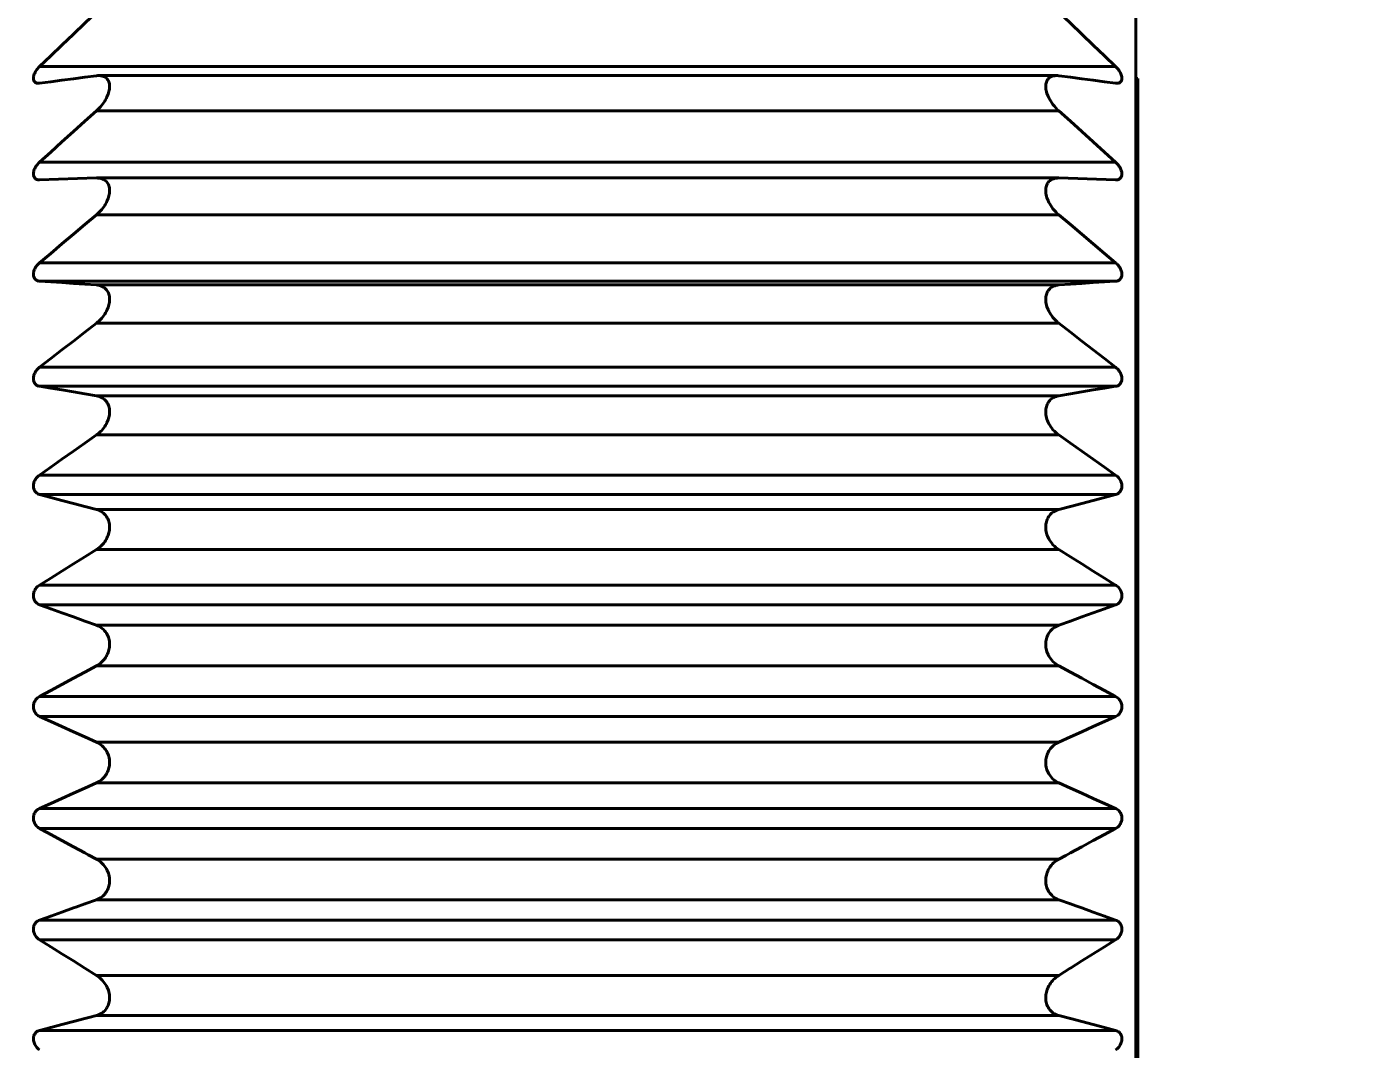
# Model space of a CAD drawing. Header units: millimetres. Extents: x 15 to 415, y 5 to 292.
# Drawn here: x 130.843 to 133.807, y 241.223 to 243.514 of the extents above; entities that cross this region are included whole.
import ezdxf

# ---------------------------------------------------------------- set-up
doc = ezdxf.new("R2010")
doc.units = ezdxf.units.MM
doc.layers.add('Annotations', color=7, linetype='Continuous')
doc.layers.add('Geometries', color=7, linetype='Continuous')
doc.styles.add('Shapr2', font='txt', dxfattribs={"height": 3.3495})
doc.dimstyles.new('ISO-25', dxfattribs={"dimtxt": 2.5, "dimasz": 2.5, "dimexe": 1.25, "dimexo": 0.625, "dimtad": 1, "dimtxsty": 'Standard', "dimcen": 2.5, "dimadec": 0, "dimazin": 0, "dimtfac": 1, "dimtmove": 0, "dimatfit": 3, "dimfxl": 1, "dimarcsym": 0})

# ---------------------------------------------------------------- blocks, each defined once
blk = doc.blocks.new('*D2')
at = {"layer": 'Annotations', "color": 0, "linetype": 'Continuous', "lineweight": 15}
for p, q in [((114.559, 253.3843), (151.4321, 253.3843)), ((150.1821, 250.8843), (150.1821, 204.8613)), ((114.9931, 202.3613), (151.4321, 202.3613))]:
    blk.add_line(p, q, dxfattribs=at)
at = {"layer": 'Annotations', "color": 0}
for points in [[(150.5987, 250.8843), (149.7654, 250.8843), (150.1821, 253.3843)], [(149.7654, 204.8613), (150.5987, 204.8613), (150.1821, 202.3613)]]:
    blk.add_solid(points, dxfattribs=at)
at = {"layer": 'Defpoints', "color": 0}
for p in [(113.934, 253.3843), (114.3681, 202.3613), (150.1821, 202.3613)]:
    blk.add_point(p, dxfattribs=at)
at = {"layer": 'Annotations', "color": 0, "lineweight": 15, "insert": (147.4883, 221.87), "char_height": 3.3495, "attachment_point": 5, "rotation": 90, "style": 'Shapr2'}
blk.add_mtext('\\A1;102,05', dxfattribs=at)

msp = doc.modelspace()

# ---------------------------------------------------------------- linework, layer by layer
at = {"layer": 'Geometries', "linetype": 'Continuous', "lineweight": 40}
for p, q in [((133.3259, 243.3969), (133.3259, 244.6155)), ((130.872, 243.4238), (133.2811, 243.4238)), ((130.9993, 243.4033), (131.0026, 243.4036)), ((131.0036, 243.4036), (131.0046, 243.4037)), ((131.0046, 243.4037), (131.0058, 243.4036)), ((133.1485, 243.4037), (131.0046, 243.4037)), ((133.1485, 243.4037), (133.1495, 243.4036)), ((133.1536, 243.4033), (133.1538, 243.4033)), ((133.3259, 240.9584), (133.3259, 243.3969)), ((133.3259, 243.3969), (133.3309, 243.3969)), ((133.3309, 243.3969), (133.3309, 240.9584)), ((130.8694, 243.3863), (130.8691, 243.3863)), ((130.8698, 243.3863), (130.8694, 243.3863)), ((133.2813, 243.3864), (133.2811, 243.3864)), ((133.2833, 243.3863), (133.2813, 243.3864)), ((133.2841, 243.3863), (133.2837, 243.3863)), ((130.9993, 243.3249), (133.1538, 243.3249)), ((133.1538, 243.3249), (133.1505, 243.3279)), ((130.872, 243.2095), (133.2811, 243.2095)), ((130.872, 243.1701), (130.8713, 243.1701)), ((130.9993, 243.1744), (130.872, 243.1701)), ((130.9993, 243.1744), (131.0007, 243.1744)), ((133.1524, 243.1744), (131.0007, 243.1744)), ((131.0007, 243.1744), (131.0026, 243.1743)), ((133.1524, 243.1744), (133.1536, 243.1744)), ((133.1536, 243.1744), (133.1538, 243.1744)), ((133.2811, 243.1701), (133.1538, 243.1744)), ((133.2813, 243.1701), (133.2811, 243.1701)), ((133.2818, 243.1701), (133.2813, 243.1701)), ((133.2833, 243.1702), (133.2818, 243.1701)), ((130.9993, 243.0921), (133.1538, 243.0921)), ((133.1538, 243.0921), (133.1505, 243.0949)), ((130.872, 242.9844), (133.2811, 242.9844)), ((130.872, 242.9433), (133.2811, 242.9433)), ((130.9993, 242.9349), (131.0026, 242.9346)), ((133.1538, 242.9349), (130.9993, 242.9349)), ((133.1536, 242.9349), (133.1538, 242.9349)), ((133.2811, 242.9433), (133.2811, 242.9433)), ((133.2813, 242.9433), (133.2811, 242.9433)), ((130.9993, 242.8494), (133.1538, 242.8494)), ((133.1538, 242.8494), (133.1505, 242.852)), ((130.872, 242.7504), (133.2811, 242.7504)), ((130.872, 242.7078), (133.2811, 242.7078)), ((130.9993, 242.6868), (131.0026, 242.6862)), ((133.1538, 242.6868), (130.9993, 242.6868)), ((133.1536, 242.6868), (133.1538, 242.6868)), ((133.2813, 242.7079), (133.2811, 242.7078)), ((130.9993, 242.5988), (133.1538, 242.5988)), ((133.1538, 242.5988), (133.1505, 242.6012)), ((130.872, 242.5092), (133.2811, 242.5092)), ((130.872, 242.4656), (133.2811, 242.4656)), ((133.2813, 242.4656), (133.2811, 242.4656)), ((133.1538, 242.4321), (130.9993, 242.4321)), ((130.9993, 242.4321), (131.0026, 242.4312)), ((133.1536, 242.4321), (133.1538, 242.4321)), ((130.9993, 242.3423), (133.1538, 242.3423)), ((133.1538, 242.3423), (133.1505, 242.3444)), ((130.872, 242.2628), (133.2811, 242.2628)), ((130.872, 242.2185), (133.2811, 242.2185)), ((133.2813, 242.2185), (133.2811, 242.2185)), ((130.9993, 242.1729), (131.0026, 242.1716)), ((133.1538, 242.1729), (130.9993, 242.1729)), ((133.1536, 242.1728), (133.1538, 242.1729)), ((130.9993, 242.0819), (133.1538, 242.0819)), ((133.1538, 242.0819), (133.1505, 242.0838)), ((130.872, 242.0132), (133.2811, 242.0132)), ((130.872, 241.9685), (133.2811, 241.9685)), ((133.2813, 241.9686), (133.2811, 241.9685)), ((130.9993, 241.9112), (130.9994, 241.9111)), ((133.1538, 241.9112), (130.9993, 241.9112)), ((133.1536, 241.9111), (133.1538, 241.9112)), ((130.9993, 241.8198), (133.1538, 241.8198)), ((133.1538, 241.8198), (133.1537, 241.8198)), ((133.1538, 241.8198), (133.1797, 241.8082)), ((130.872, 241.7624), (133.2811, 241.7624)), ((130.8888, 241.7086), (130.872, 241.7178)), ((130.872, 241.7178), (133.2811, 241.7178)), ((133.2833, 241.7191), (133.2811, 241.7178)), ((130.9993, 241.6491), (130.9811, 241.6589)), ((130.9993, 241.6491), (131.0026, 241.6472)), ((133.1538, 241.6491), (130.9993, 241.6491)), ((133.1695, 241.6575), (133.1538, 241.6491)), ((130.9993, 241.5581), (133.1538, 241.5581)), ((133.1538, 241.5581), (133.1505, 241.5594)), ((130.872, 241.5125), (133.2811, 241.5125)), ((133.2833, 241.4697), (133.2811, 241.4682)), ((130.872, 241.4682), (132.3253, 241.4682)), ((130.8968, 241.4527), (130.872, 241.4682)), ((133.2811, 241.4682), (132.3253, 241.4682)), ((130.9993, 241.3887), (131.6442, 241.3887)), ((133.1538, 241.3887), (131.6442, 241.3887)), ((133.1795, 241.4047), (133.1538, 241.3887)), ((130.9825, 241.2944), (130.9993, 241.2988)), ((130.9993, 241.2988), (133.1538, 241.2988)), ((130.8698, 241.2647), (130.872, 241.2654)), ((130.872, 241.2654), (130.8941, 241.2712)), ((130.872, 241.2654), (133.2811, 241.2654)), ((133.2833, 241.2235), (133.2811, 241.2218))]:
    msp.add_line(p, q, dxfattribs=at)
at = {"layer": 'Geometries', "linetype": 'Continuous', "lineweight": 40, "flags": 128}
for points in [[(130.872, 243.4238), (130.8969, 243.4478), (130.9221, 243.472), (130.9476, 243.4964), (130.9733, 243.5211), (130.9993, 243.5459)], [(133.1538, 243.5459), (133.1798, 243.5211), (133.2056, 243.4964), (133.231, 243.472), (133.2562, 243.4478), (133.2811, 243.4238)], [(130.8691, 243.3863), (130.8679, 243.3863), (130.8659, 243.3866), (130.8641, 243.3872), (130.8627, 243.388), (130.8614, 243.3889), (130.8603, 243.3901), (130.8596, 243.3913), (130.8589, 243.3926), (130.8585, 243.3941), (130.8582, 243.3958), (130.8581, 243.3976), (130.8582, 243.3995), (130.8585, 243.4013), (130.8589, 243.4031), (130.8594, 243.405), (130.8602, 243.4069), (130.861, 243.4088), (130.862, 243.4107), (130.8632, 243.4129), (130.8645, 243.415), (130.866, 243.417), (130.8675, 243.4189), (130.8697, 243.4214), (130.872, 243.4238)], [(130.9993, 243.4033), (130.9733, 243.3999), (130.9476, 243.3965), (130.9221, 243.3931), (130.8969, 243.3897), (130.872, 243.3864)], [(131.0094, 243.4033), (131.0123, 243.4027), (131.0153, 243.4017), (131.0175, 243.4007), (131.0197, 243.3993), (131.0216, 243.3977), (131.0234, 243.3958), (131.0247, 243.394), (131.0259, 243.392), (131.0269, 243.3899), (131.0276, 243.3875), (131.0282, 243.3849), (131.0285, 243.3822), (131.0286, 243.3793), (131.0285, 243.3762), (131.0282, 243.3735), (131.0278, 243.3707), (131.0271, 243.3679), (131.0263, 243.365), (131.0253, 243.3621), (131.0242, 243.3591), (131.0229, 243.3563), (131.0216, 243.3534), (131.0197, 243.35), (131.0178, 243.3467), (131.0157, 243.3435), (131.0135, 243.3404), (131.0112, 243.3374), (131.0084, 243.334), (131.0054, 243.3308), (131.0024, 243.3278), (130.9993, 243.3249)], [(131.0026, 243.4036), (131.0027, 243.4036), (131.0036, 243.4036)], [(131.0058, 243.4036), (131.006, 243.4036), (131.0092, 243.4033), (131.0094, 243.4033)], [(133.1505, 243.3279), (133.1504, 243.328), (133.1471, 243.3315), (133.1439, 243.3351), (133.1408, 243.3389), (133.1379, 243.3429), (133.1356, 243.3463), (133.1335, 243.3499), (133.1315, 243.3536), (133.1297, 243.3573), (133.1284, 243.3605), (133.1272, 243.3637), (133.1263, 243.3669), (133.1255, 243.37), (133.1249, 243.3732), (133.1246, 243.3763), (133.1245, 243.3793), (133.1246, 243.3822), (133.1249, 243.3847), (133.1254, 243.387), (133.126, 243.3891), (133.1268, 243.3911), (133.1278, 243.3931), (133.1289, 243.3948), (133.1302, 243.3964), (133.1316, 243.3978), (133.1334, 243.3993), (133.1354, 243.4005), (133.1374, 243.4016), (133.1396, 243.4024), (133.1419, 243.403), (133.1438, 243.4033)], [(133.1438, 243.4033), (133.1448, 243.4034), (133.1474, 243.4036)], [(133.1474, 243.4036), (133.1477, 243.4036), (133.1485, 243.4037)], [(133.1495, 243.4036), (133.1507, 243.4036), (133.1536, 243.4033)], [(133.2811, 243.3864), (133.2562, 243.3897), (133.231, 243.3931), (133.2056, 243.3965), (133.1798, 243.3999), (133.1538, 243.4033)], [(133.2811, 243.4238), (133.2832, 243.4216), (133.2833, 243.4215)], [(133.2833, 243.4215), (133.2853, 243.4193), (133.2872, 243.4169), (133.289, 243.4143), (133.2904, 243.4121), (133.2917, 243.4097), (133.2928, 243.4073), (133.2936, 243.4053), (133.2942, 243.4033), (133.2947, 243.4012), (133.2949, 243.3993), (133.295, 243.3973), (133.2949, 243.3956), (133.2947, 243.3941), (133.2942, 243.3927), (133.2937, 243.3915), (133.293, 243.3903), (133.2921, 243.3893), (133.2912, 243.3885), (133.2899, 243.3877), (133.2886, 243.3871), (133.2871, 243.3866), (133.2856, 243.3864), (133.2841, 243.3863)], [(130.872, 243.3864), (130.8699, 243.3863), (130.8698, 243.3863)], [(133.2837, 243.3863), (133.2834, 243.3863), (133.2833, 243.3863)], [(130.872, 243.2095), (130.8969, 243.2322), (130.9221, 243.255), (130.9476, 243.2781), (130.9733, 243.3014), (130.9993, 243.3249)], [(133.1538, 243.3249), (133.1798, 243.3014), (133.2056, 243.2781), (133.231, 243.255), (133.2562, 243.2322), (133.2811, 243.2095)], [(130.8698, 243.1702), (130.8679, 243.1705), (130.8659, 243.171), (130.8641, 243.1718), (130.8627, 243.1727), (130.8614, 243.1739), (130.8603, 243.1752), (130.8596, 243.1766), (130.8589, 243.1781), (130.8585, 243.1797), (130.8582, 243.1815), (130.8581, 243.1834), (130.8582, 243.1854), (130.8585, 243.1873), (130.8589, 243.1892), (130.8594, 243.191), (130.8602, 243.193), (130.861, 243.1949), (130.862, 243.1968), (130.8632, 243.199), (130.8645, 243.201), (130.866, 243.203), (130.8675, 243.2048), (130.8697, 243.2073), (130.872, 243.2095)], [(133.2811, 243.2095), (133.2832, 243.2075), (133.2833, 243.2074)], [(133.2833, 243.2074), (133.2853, 243.2053), (133.2872, 243.2029), (133.289, 243.2004), (133.2904, 243.1982), (133.2917, 243.1958), (133.2928, 243.1934), (133.2936, 243.1914), (133.2942, 243.1893), (133.2947, 243.1872), (133.2949, 243.1851), (133.295, 243.1831), (133.2949, 243.1812), (133.2947, 243.1796), (133.2942, 243.1781), (133.2937, 243.1768), (133.293, 243.1755), (133.2921, 243.1744), (133.2912, 243.1734), (133.2899, 243.1724), (133.2886, 243.1716), (133.2871, 243.171), (133.2856, 243.1705), (133.2834, 243.1702), (133.2833, 243.1702)], [(130.8713, 243.1701), (130.8699, 243.1702), (130.8698, 243.1702)], [(131.0026, 243.1743), (131.0027, 243.1743), (131.006, 243.174), (131.0092, 243.1734), (131.0123, 243.1724), (131.0153, 243.1711), (131.0175, 243.1697), (131.0197, 243.1681), (131.0216, 243.1662), (131.0234, 243.164), (131.0247, 243.162), (131.0259, 243.1598), (131.0269, 243.1574), (131.0276, 243.1548), (131.0282, 243.152), (131.0285, 243.1491), (131.0286, 243.146), (131.0285, 243.1429), (131.0282, 243.14), (131.0278, 243.1371), (131.0271, 243.1342), (131.0263, 243.1313), (131.0253, 243.1284), (131.0242, 243.1254), (131.0229, 243.1225), (131.0216, 243.1197), (131.0197, 243.1163), (131.0178, 243.113), (131.0157, 243.1099), (131.0135, 243.1069), (131.0112, 243.104), (131.0084, 243.1007), (131.0054, 243.0977), (131.0024, 243.0948), (130.9993, 243.0921)], [(133.1505, 243.0949), (133.1504, 243.095), (133.1471, 243.0983), (133.1439, 243.1017), (133.1408, 243.1054), (133.1379, 243.1093), (133.1356, 243.1127), (133.1335, 243.1162), (133.1315, 243.1198), (133.1297, 243.1236), (133.1284, 243.1267), (133.1272, 243.13), (133.1263, 243.1332), (133.1255, 243.1365), (133.1249, 243.1397), (133.1246, 243.143), (133.1245, 243.1461), (133.1246, 243.1492), (133.1249, 243.1518), (133.1254, 243.1542), (133.126, 243.1566), (133.1268, 243.1588), (133.1278, 243.1609), (133.1289, 243.1628), (133.1302, 243.1646), (133.1316, 243.1663), (133.1334, 243.168), (133.1354, 243.1695), (133.1374, 243.1708), (133.1396, 243.1719), (133.1419, 243.1728), (133.1448, 243.1736), (133.1477, 243.1741), (133.1506, 243.1743)], [(133.1506, 243.1743), (133.1507, 243.1744), (133.1524, 243.1744)], [(130.872, 242.9844), (130.8969, 243.0056), (130.9221, 243.0269), (130.9476, 243.0484), (130.9733, 243.0702), (130.9993, 243.0921)], [(133.1538, 243.0921), (133.1798, 243.0702), (133.2056, 243.0484), (133.231, 243.0269), (133.2562, 243.0056), (133.2811, 242.9844)], [(130.8698, 242.9436), (130.8679, 242.9441), (130.8659, 242.9448), (130.8641, 242.9459), (130.8627, 242.947), (130.8614, 242.9483), (130.8603, 242.9498), (130.8596, 242.9513), (130.8589, 242.9529), (130.8585, 242.9547), (130.8582, 242.9566), (130.8581, 242.9586), (130.8582, 242.9607), (130.8585, 242.9626), (130.8589, 242.9645), (130.8594, 242.9664), (130.8602, 242.9684), (130.861, 242.9703), (130.862, 242.9722), (130.8632, 242.9743), (130.8645, 242.9763), (130.866, 242.9782), (130.8675, 242.98), (130.8697, 242.9823), (130.872, 242.9844)], [(133.2811, 242.9844), (133.2832, 242.9826), (133.2833, 242.9824)], [(133.2833, 242.9824), (133.2853, 242.9805), (133.2872, 242.9782), (133.289, 242.9757), (133.2904, 242.9736), (133.2917, 242.9712), (133.2928, 242.9688), (133.2936, 242.9667), (133.2942, 242.9646), (133.2947, 242.9625), (133.2949, 242.9604), (133.295, 242.9583), (133.2949, 242.9563), (133.2947, 242.9546), (133.2942, 242.953), (133.2937, 242.9515), (133.293, 242.9501), (133.2921, 242.9489), (133.2912, 242.9477), (133.2899, 242.9466), (133.2886, 242.9456), (133.2871, 242.9448), (133.2856, 242.9442), (133.2834, 242.9436), (133.2813, 242.9433)], [(130.872, 242.9433), (130.8699, 242.9436), (130.8698, 242.9436)], [(130.9993, 242.9349), (130.9733, 242.9366), (130.9476, 242.9383), (130.9221, 242.94), (130.8969, 242.9417), (130.872, 242.9433)], [(131.0026, 242.9346), (131.0027, 242.9345), (131.006, 242.9339), (131.0092, 242.9329), (131.0123, 242.9315), (131.0153, 242.9299), (131.0175, 242.9282), (131.0197, 242.9263), (131.0216, 242.9241), (131.0234, 242.9217), (131.0247, 242.9195), (131.0259, 242.9171), (131.0269, 242.9145), (131.0276, 242.9117), (131.0282, 242.9088), (131.0285, 242.9057), (131.0286, 242.9025), (131.0285, 242.8993), (131.0282, 242.8963), (131.0278, 242.8934), (131.0271, 242.8904), (131.0263, 242.8875), (131.0253, 242.8845), (131.0242, 242.8815), (131.0229, 242.8786), (131.0216, 242.8758), (131.0197, 242.8725), (131.0178, 242.8693), (131.0157, 242.8663), (131.0135, 242.8634), (131.0112, 242.8606), (131.0084, 242.8575), (131.0054, 242.8546), (131.0024, 242.8519), (130.9993, 242.8494)], [(133.1505, 242.852), (133.1504, 242.8521), (133.1471, 242.8552), (133.1439, 242.8584), (133.1408, 242.8619), (133.1379, 242.8657), (133.1356, 242.869), (133.1335, 242.8724), (133.1315, 242.876), (133.1297, 242.8797), (133.1284, 242.8829), (133.1272, 242.8861), (133.1263, 242.8894), (133.1255, 242.8927), (133.1249, 242.896), (133.1246, 242.8993), (133.1245, 242.9026), (133.1246, 242.9058), (133.1249, 242.9085), (133.1254, 242.9111), (133.126, 242.9136), (133.1268, 242.916), (133.1278, 242.9183), (133.1289, 242.9204), (133.1302, 242.9224), (133.1316, 242.9242), (133.1334, 242.9262), (133.1354, 242.928), (133.1374, 242.9296), (133.1396, 242.9309), (133.1419, 242.9321), (133.1448, 242.9332), (133.1477, 242.934), (133.1507, 242.9346), (133.1536, 242.9349)], [(133.2811, 242.9433), (133.2562, 242.9417), (133.231, 242.94), (133.2056, 242.9383), (133.1798, 242.9366), (133.1538, 242.9349)], [(130.872, 242.7504), (130.8969, 242.7698), (130.9221, 242.7894), (130.9476, 242.8092), (130.9733, 242.8292), (130.9993, 242.8494)], [(133.1538, 242.8494), (133.1798, 242.8292), (133.2056, 242.8092), (133.231, 242.7894), (133.2562, 242.7698), (133.2811, 242.7504)], [(130.8698, 242.7083), (130.8679, 242.709), (130.8659, 242.71), (130.8641, 242.7112), (130.8627, 242.7125), (130.8614, 242.714), (130.8603, 242.7157), (130.8596, 242.7173), (130.8589, 242.719), (130.8585, 242.7209), (130.8582, 242.7229), (130.8581, 242.725), (130.8582, 242.7271), (130.8585, 242.7291), (130.8589, 242.731), (130.8594, 242.7329), (130.8602, 242.7349), (130.861, 242.7368), (130.862, 242.7387), (130.8632, 242.7408), (130.8645, 242.7427), (130.866, 242.7445), (130.8675, 242.7462), (130.8697, 242.7484), (130.872, 242.7504)], [(133.2811, 242.7504), (133.2832, 242.7486), (133.2833, 242.7485)], [(133.2833, 242.7485), (133.2853, 242.7467), (133.2872, 242.7445), (133.289, 242.7421), (133.2904, 242.74), (133.2917, 242.7377), (133.2928, 242.7353), (133.2936, 242.7333), (133.2942, 242.7311), (133.2947, 242.729), (133.2949, 242.7268), (133.295, 242.7247), (133.2949, 242.7226), (133.2947, 242.7208), (133.2942, 242.7191), (133.2937, 242.7176), (133.293, 242.716), (133.2921, 242.7146), (133.2912, 242.7134), (133.2899, 242.7121), (133.2886, 242.7109), (133.2871, 242.71), (133.2856, 242.7092), (133.2834, 242.7084), (133.2813, 242.7079)], [(130.872, 242.7078), (130.8699, 242.7083), (130.8698, 242.7083)], [(130.9993, 242.6868), (130.9733, 242.6911), (130.9476, 242.6953), (130.9221, 242.6996), (130.8969, 242.7037), (130.872, 242.7078)], [(131.0026, 242.6862), (131.0027, 242.6861), (131.006, 242.6851), (131.0092, 242.6838), (131.0123, 242.6821), (131.0153, 242.6801), (131.0175, 242.6782), (131.0197, 242.676), (131.0216, 242.6736), (131.0234, 242.6709), (131.0247, 242.6685), (131.0259, 242.6659), (131.0269, 242.6631), (131.0276, 242.6602), (131.0282, 242.6571), (131.0285, 242.6539), (131.0286, 242.6506), (131.0285, 242.6473), (131.0282, 242.6443), (131.0278, 242.6413), (131.0271, 242.6383), (131.0263, 242.6354), (131.0253, 242.6324), (131.0242, 242.6295), (131.0229, 242.6266), (131.0216, 242.6239), (131.0197, 242.6206), (131.0178, 242.6175), (131.0157, 242.6146), (131.0135, 242.6118), (131.0112, 242.6092), (131.0084, 242.6063), (131.0054, 242.6035), (131.0024, 242.601), (130.9993, 242.5988)], [(133.1505, 242.6012), (133.1504, 242.6013), (133.1471, 242.6041), (133.1439, 242.6071), (133.1408, 242.6105), (133.1379, 242.614), (133.1356, 242.6172), (133.1335, 242.6205), (133.1315, 242.624), (133.1297, 242.6277), (133.1284, 242.6308), (133.1272, 242.634), (133.1263, 242.6373), (133.1255, 242.6406), (133.1249, 242.644), (133.1246, 242.6474), (133.1245, 242.6507), (133.1246, 242.654), (133.1249, 242.6568), (133.1254, 242.6596), (133.126, 242.6622), (133.1268, 242.6647), (133.1278, 242.6672), (133.1289, 242.6695), (133.1302, 242.6717), (133.1316, 242.6737), (133.1334, 242.6759), (133.1354, 242.678), (133.1374, 242.6798), (133.1396, 242.6814), (133.1419, 242.6828), (133.1448, 242.6842), (133.1477, 242.6853), (133.1507, 242.6862), (133.1536, 242.6868)], [(133.2811, 242.7078), (133.2562, 242.7037), (133.231, 242.6996), (133.2056, 242.6953), (133.1798, 242.6911), (133.1538, 242.6868)], [(130.872, 242.5092), (130.8969, 242.5268), (130.9221, 242.5445), (130.9476, 242.5625), (130.9733, 242.5805), (130.9993, 242.5988)], [(133.1538, 242.5988), (133.1798, 242.5805), (133.2056, 242.5625), (133.231, 242.5445), (133.2562, 242.5268), (133.2811, 242.5092)], [(130.8698, 242.4663), (130.8679, 242.4672), (130.8659, 242.4684), (130.8641, 242.4698), (130.8627, 242.4712), (130.8614, 242.4729), (130.8603, 242.4747), (130.8596, 242.4764), (130.8589, 242.4783), (130.8585, 242.4802), (130.8582, 242.4823), (130.8581, 242.4845), (130.8582, 242.4866), (130.8585, 242.4886), (130.8589, 242.4906), (130.8594, 242.4925), (130.8602, 242.4944), (130.861, 242.4963), (130.862, 242.4981), (130.8632, 242.5001), (130.8645, 242.502), (130.866, 242.5038), (130.8675, 242.5054), (130.8697, 242.5074), (130.872, 242.5092)], [(133.2811, 242.5092), (133.2832, 242.5076), (133.2833, 242.5075)], [(133.2833, 242.5075), (133.2853, 242.5057), (133.2872, 242.5037), (133.289, 242.5015), (133.2904, 242.4994), (133.2917, 242.4972), (133.2928, 242.4949), (133.2936, 242.4928), (133.2942, 242.4907), (133.2947, 242.4885), (133.2949, 242.4863), (133.295, 242.4841), (133.2949, 242.482), (133.2947, 242.4802), (133.2942, 242.4784), (133.2937, 242.4767), (133.293, 242.4751), (133.2921, 242.4736), (133.2912, 242.4722), (133.2899, 242.4707), (133.2886, 242.4694), (133.2871, 242.4683), (133.2856, 242.4674), (133.2834, 242.4663), (133.2813, 242.4656)], [(130.872, 242.4656), (130.8699, 242.4663), (130.8698, 242.4663)], [(130.9993, 242.4321), (130.9733, 242.439), (130.9476, 242.4457), (130.9221, 242.4524), (130.8969, 242.459), (130.872, 242.4656)], [(133.2811, 242.4656), (133.2562, 242.459), (133.231, 242.4524), (133.2056, 242.4457), (133.1798, 242.439), (133.1538, 242.4321)], [(131.0026, 242.4312), (131.0027, 242.4311), (131.006, 242.4298), (131.0092, 242.4281), (131.0123, 242.4261), (131.0153, 242.4238), (131.0175, 242.4216), (131.0197, 242.4192), (131.0216, 242.4165), (131.0234, 242.4136), (131.0247, 242.411), (131.0259, 242.4083), (131.0269, 242.4054), (131.0276, 242.4023), (131.0282, 242.3991), (131.0285, 242.3958), (131.0286, 242.3924), (131.0285, 242.389), (131.0282, 242.386), (131.0278, 242.383), (131.0271, 242.38), (131.0263, 242.3771), (131.0253, 242.3741), (131.0242, 242.3713), (131.0229, 242.3685), (131.0216, 242.3658), (131.0197, 242.3626), (131.0178, 242.3597), (131.0157, 242.3569), (131.0135, 242.3542), (131.0112, 242.3518), (131.0084, 242.3491), (131.0054, 242.3466), (131.0024, 242.3443), (130.9993, 242.3423)], [(133.1505, 242.3444), (133.1504, 242.3445), (133.1471, 242.347), (133.1439, 242.3499), (133.1408, 242.353), (133.1379, 242.3563), (133.1356, 242.3593), (133.1335, 242.3625), (133.1315, 242.3659), (133.1297, 242.3695), (133.1284, 242.3726), (133.1272, 242.3757), (133.1263, 242.379), (133.1255, 242.3823), (133.1249, 242.3857), (133.1246, 242.3891), (133.1245, 242.3925), (133.1246, 242.3959), (133.1249, 242.3988), (133.1254, 242.4017), (133.126, 242.4044), (133.1268, 242.4071), (133.1278, 242.4097), (133.1289, 242.4121), (133.1302, 242.4145), (133.1316, 242.4166), (133.1334, 242.4191), (133.1354, 242.4214), (133.1374, 242.4234), (133.1396, 242.4253), (133.1419, 242.4269), (133.1448, 242.4286), (133.1477, 242.43), (133.1507, 242.4312), (133.1536, 242.4321)], [(130.872, 242.2628), (130.8969, 242.2784), (130.9221, 242.2942), (130.9476, 242.31), (130.9733, 242.3261), (130.9993, 242.3423)], [(133.1538, 242.3423), (133.1798, 242.3261), (133.2056, 242.31), (133.231, 242.2942), (133.2562, 242.2784), (133.2811, 242.2628)], [(130.8698, 242.2194), (130.8679, 242.2205), (130.8659, 242.2219), (130.8641, 242.2235), (130.8627, 242.2251), (130.8614, 242.2269), (130.8603, 242.2289), (130.8596, 242.2307), (130.8589, 242.2326), (130.8585, 242.2346), (130.8582, 242.2367), (130.8581, 242.2389), (130.8582, 242.2412), (130.8585, 242.2431), (130.8589, 242.2451), (130.8594, 242.247), (130.8602, 242.2489), (130.861, 242.2508), (130.862, 242.2525), (130.8632, 242.2544), (130.8645, 242.2562), (130.866, 242.2578), (130.8675, 242.2593), (130.8697, 242.2612), (130.872, 242.2628)], [(133.2811, 242.2628), (133.2832, 242.2614), (133.2833, 242.2613)], [(133.2833, 242.2613), (133.2853, 242.2597), (133.2872, 242.2578), (133.289, 242.2557), (133.2904, 242.2537), (133.2917, 242.2516), (133.2928, 242.2493), (133.2936, 242.2473), (133.2942, 242.2452), (133.2947, 242.243), (133.2949, 242.2408), (133.295, 242.2386), (133.2949, 242.2364), (133.2947, 242.2345), (133.2942, 242.2327), (133.2937, 242.2309), (133.293, 242.2292), (133.2921, 242.2276), (133.2912, 242.2261), (133.2899, 242.2245), (133.2886, 242.2231), (133.2871, 242.2218), (133.2856, 242.2207), (133.2834, 242.2195), (133.2813, 242.2185)], [(130.872, 242.2185), (130.8699, 242.2194), (130.8698, 242.2194)], [(130.9993, 242.1729), (130.9733, 242.1822), (130.9476, 242.1914), (130.9221, 242.2005), (130.8969, 242.2095), (130.872, 242.2185)], [(133.2811, 242.2185), (133.2562, 242.2095), (133.231, 242.2005), (133.2056, 242.1914), (133.1798, 242.1822), (133.1538, 242.1729)], [(131.0026, 242.1716), (131.0027, 242.1715), (131.006, 242.1699), (131.0092, 242.1679), (131.0123, 242.1656), (131.0153, 242.163), (131.0175, 242.1606), (131.0197, 242.1579), (131.0216, 242.155), (131.0234, 242.1519), (131.0247, 242.1492), (131.0259, 242.1463), (131.0269, 242.1432), (131.0276, 242.1401), (131.0282, 242.1368), (131.0285, 242.1334), (131.0286, 242.13), (131.0285, 242.1266), (131.0282, 242.1235), (131.0278, 242.1205), (131.0271, 242.1176), (131.0263, 242.1147), (131.0253, 242.1118), (131.0242, 242.109), (131.0229, 242.1063), (131.0216, 242.1037), (131.0197, 242.1007), (131.0178, 242.0978), (131.0157, 242.0952), (131.0135, 242.0927), (131.0112, 242.0905), (131.0084, 242.088), (131.0054, 242.0857), (131.0024, 242.0837), (130.9993, 242.0819)], [(133.1505, 242.0838), (133.1504, 242.0839), (133.1471, 242.0861), (133.1439, 242.0887), (133.1408, 242.0916), (133.1379, 242.0947), (133.1356, 242.0975), (133.1335, 242.1006), (133.1315, 242.1038), (133.1297, 242.1073), (133.1284, 242.1102), (133.1272, 242.1133), (133.1263, 242.1166), (133.1255, 242.1198), (133.1249, 242.1232), (133.1246, 242.1267), (133.1245, 242.1301), (133.1246, 242.1335), (133.1249, 242.1365), (133.1254, 242.1394), (133.126, 242.1423), (133.1268, 242.145), (133.1278, 242.1477), (133.1289, 242.1503), (133.1302, 242.1528), (133.1316, 242.1552), (133.1334, 242.1578), (133.1354, 242.1603), (133.1374, 242.1626), (133.1396, 242.1646), (133.1419, 242.1665), (133.1448, 242.1685), (133.1477, 242.1702), (133.1507, 242.1717), (133.1536, 242.1728)], [(130.872, 242.0132), (130.8969, 242.0267), (130.9221, 242.0403), (130.9476, 242.0541), (130.9733, 242.0679), (130.9993, 242.0819)], [(133.1538, 242.0819), (133.1798, 242.0679), (133.2056, 242.0541), (133.231, 242.0403), (133.2562, 242.0267), (133.2811, 242.0132)], [(130.8698, 241.9697), (130.8679, 241.9709), (130.8659, 241.9725), (130.8641, 241.9743), (130.8627, 241.976), (130.8614, 241.9779), (130.8603, 241.9801), (130.8596, 241.9819), (130.8589, 241.9839), (130.8585, 241.986), (130.8582, 241.9882), (130.8581, 241.9904), (130.8582, 241.9926), (130.8585, 241.9946), (130.8589, 241.9965), (130.8594, 241.9984), (130.8602, 242.0003), (130.861, 242.0021), (130.862, 242.0037), (130.8632, 242.0056), (130.8645, 242.0072), (130.866, 242.0088), (130.8675, 242.0101), (130.8697, 242.0118), (130.872, 242.0132)], [(133.2811, 242.0132), (133.2832, 242.012), (133.2833, 242.0119)], [(133.2833, 242.0119), (133.2853, 242.0105), (133.2872, 242.0087), (133.289, 242.0068), (133.2904, 242.0049), (133.2917, 242.0029), (133.2928, 242.0007), (133.2936, 241.9987), (133.2942, 241.9967), (133.2947, 241.9945), (133.2949, 241.9923), (133.295, 241.9901), (133.2949, 241.9879), (133.2947, 241.9859), (133.2942, 241.9841), (133.2937, 241.9822), (133.293, 241.9804), (133.2921, 241.9787), (133.2912, 241.9771), (133.2899, 241.9754), (133.2886, 241.9739), (133.2871, 241.9725), (133.2856, 241.9712), (133.2834, 241.9697), (133.2813, 241.9686)], [(130.872, 241.9685), (130.8699, 241.9696), (130.8698, 241.9697)], [(130.9993, 241.9112), (130.9733, 241.9229), (130.9476, 241.9344), (130.9221, 241.9459), (130.8969, 241.9573), (130.872, 241.9685)], [(133.2811, 241.9685), (133.2562, 241.9573), (133.231, 241.9459), (133.2056, 241.9344), (133.1798, 241.9229), (133.1538, 241.9112)], [(130.9994, 241.9111), (131.0027, 241.9095), (131.006, 241.9075), (131.0092, 241.9053), (131.0123, 241.9027), (131.0153, 241.8998), (131.0175, 241.8971), (131.0197, 241.8943), (131.0216, 241.8912), (131.0234, 241.8879), (131.0247, 241.885), (131.0259, 241.882), (131.0269, 241.8789), (131.0276, 241.8757), (131.0282, 241.8723), (131.0285, 241.8689), (131.0286, 241.8654), (131.0285, 241.862), (131.0282, 241.859), (131.0278, 241.856), (131.0271, 241.8531), (131.0263, 241.8503), (131.0253, 241.8474), (131.0242, 241.8447), (131.0229, 241.8421), (131.0216, 241.8396), (131.0197, 241.8368), (131.0178, 241.8341), (131.0157, 241.8317), (131.0135, 241.8294), (131.0112, 241.8273), (131.0084, 241.8251), (131.0054, 241.8231), (131.0024, 241.8213), (130.9993, 241.8198)], [(133.1537, 241.8198), (133.1504, 241.8215), (133.1471, 241.8235), (133.1439, 241.8257), (133.1408, 241.8283), (133.1379, 241.8312), (133.1356, 241.8338), (133.1335, 241.8367), (133.1315, 241.8398), (133.1297, 241.8431), (133.1284, 241.8459), (133.1272, 241.849), (133.1263, 241.8521), (133.1255, 241.8553), (133.1249, 241.8587), (133.1246, 241.8621), (133.1245, 241.8655), (133.1246, 241.869), (133.1249, 241.872), (133.1254, 241.875), (133.126, 241.8779), (133.1268, 241.8807), (133.1278, 241.8835), (133.1289, 241.8863), (133.1302, 241.8889), (133.1316, 241.8913), (133.1334, 241.8942), (133.1354, 241.8968), (133.1374, 241.8993), (133.1396, 241.9016), (133.1419, 241.9037), (133.1448, 241.9059), (133.1477, 241.9079), (133.1507, 241.9097), (133.1536, 241.9111)], [(130.872, 241.7624), (130.8969, 241.7737), (130.9221, 241.7851), (130.9476, 241.7966), (130.9733, 241.8081), (130.9993, 241.8198)], [(133.1797, 241.8082), (133.1798, 241.8081), (133.2056, 241.7966), (133.231, 241.7851), (133.2392, 241.7814)], [(133.2392, 241.7814), (133.2562, 241.7737), (133.2811, 241.7624)], [(130.8698, 241.7191), (130.8679, 241.7205), (130.8659, 241.7223), (130.8641, 241.7242), (130.8627, 241.7261), (130.8614, 241.7281), (130.8603, 241.7303), (130.8596, 241.7323), (130.8589, 241.7343), (130.8585, 241.7365), (130.8582, 241.7387), (130.8581, 241.7409), (130.8582, 241.7431), (130.8585, 241.745), (130.8589, 241.7469), (130.8594, 241.7487), (130.8602, 241.7506), (130.861, 241.7523), (130.862, 241.7539), (130.8632, 241.7556), (130.8645, 241.7571), (130.866, 241.7585), (130.8675, 241.7598), (130.8697, 241.7612), (130.872, 241.7624)], [(133.2811, 241.7624), (133.2832, 241.7614), (133.2833, 241.7613)], [(133.2833, 241.7613), (133.2852, 241.7601), (133.2872, 241.7585), (133.289, 241.7567), (133.2904, 241.755), (133.2917, 241.753), (133.2928, 241.7509), (133.2936, 241.7491), (133.2942, 241.7471), (133.2947, 241.745), (133.2949, 241.7428), (133.295, 241.7406), (133.2949, 241.7383), (133.2946, 241.7364), (133.2942, 241.7344), (133.2937, 241.7326), (133.293, 241.7307), (133.2921, 241.7289), (133.2912, 241.7273), (133.2899, 241.7254), (133.2886, 241.7238), (133.2871, 241.7222), (133.2856, 241.7209), (133.2834, 241.7192), (133.2833, 241.7191)], [(130.872, 241.7178), (130.8699, 241.719), (130.8698, 241.7191)], [(130.9811, 241.6589), (130.9733, 241.6631), (130.9476, 241.6769), (130.9221, 241.6907), (130.8969, 241.7043), (130.8888, 241.7086)], [(133.2811, 241.7178), (133.2562, 241.7043), (133.231, 241.6907), (133.2056, 241.6769), (133.1798, 241.6631), (133.1695, 241.6575)], [(131.0026, 241.6472), (131.0027, 241.6471), (131.006, 241.6448), (131.0092, 241.6423), (131.0123, 241.6394), (131.0153, 241.6363), (131.0175, 241.6335), (131.0197, 241.6304), (131.0216, 241.6272), (131.0234, 241.6237), (131.0247, 241.6208), (131.0259, 241.6176), (131.0269, 241.6144), (131.0276, 241.6111), (131.0282, 241.6078), (131.0285, 241.6043), (131.0286, 241.6009), (131.0285, 241.5975), (131.0282, 241.5945), (131.0278, 241.5916), (131.0271, 241.5887), (131.0263, 241.586), (131.0253, 241.5833), (131.0242, 241.5806), (131.0229, 241.5782), (131.0216, 241.5758), (131.0197, 241.5732), (131.0178, 241.5707), (131.0157, 241.5684), (131.0135, 241.5664), (131.0112, 241.5645), (131.0084, 241.5625), (131.0054, 241.5608), (131.0026, 241.5594)], [(133.1505, 241.5594), (133.1504, 241.5595), (133.1471, 241.5611), (133.1439, 241.5631), (133.1408, 241.5654), (133.1379, 241.568), (133.1356, 241.5704), (133.1335, 241.5731), (133.1315, 241.576), (133.1297, 241.5791), (133.1284, 241.5818), (133.1272, 241.5847), (133.1263, 241.5877), (133.1255, 241.5909), (133.1249, 241.5942), (133.1246, 241.5976), (133.1245, 241.601), (133.1246, 241.6044), (133.1249, 241.6074), (133.1254, 241.6105), (133.126, 241.6134), (133.1268, 241.6163), (133.1278, 241.6192), (133.1289, 241.622), (133.1302, 241.6247), (133.1316, 241.6273), (133.1334, 241.6303), (133.1354, 241.6331), (133.1374, 241.6358), (133.1396, 241.6383), (133.1419, 241.6405), (133.1448, 241.643), (133.1477, 241.6453), (133.1505, 241.6472)], [(133.1505, 241.6472), (133.1507, 241.6473), (133.1538, 241.6491)], [(130.9534, 241.5417), (130.9733, 241.5488), (130.9993, 241.5581)], [(131.0026, 241.5594), (131.0024, 241.5593), (130.9993, 241.5581)], [(133.1538, 241.5581), (133.1798, 241.5488), (133.1916, 241.5446)], [(130.872, 241.5125), (130.8969, 241.5215), (130.9221, 241.5305), (130.9476, 241.5396), (130.9534, 241.5417)], [(133.1916, 241.5446), (133.2056, 241.5396), (133.231, 241.5305), (133.2562, 241.5215), (133.2811, 241.5125)], [(130.8698, 241.4697), (130.8679, 241.4713), (130.8659, 241.4732), (130.8641, 241.4753), (130.8627, 241.4773), (130.8614, 241.4794), (130.8603, 241.4817), (130.8596, 241.4837), (130.8589, 241.4858), (130.8585, 241.4879), (130.8582, 241.4901), (130.8581, 241.4924), (130.8582, 241.4945), (130.8585, 241.4965), (130.8589, 241.4983), (130.8594, 241.5), (130.8602, 241.5018), (130.861, 241.5034), (130.862, 241.5049), (130.8632, 241.5065), (130.8645, 241.5079), (130.866, 241.5092), (130.8675, 241.5102), (130.8697, 241.5115), (130.872, 241.5125)], [(133.2811, 241.5125), (133.2832, 241.5116), (133.2833, 241.5116)], [(133.2833, 241.5116), (133.2852, 241.5105), (133.2872, 241.5091), (133.289, 241.5075), (133.2904, 241.5059), (133.2917, 241.5041), (133.2928, 241.5021), (133.2936, 241.5003), (133.2942, 241.4984), (133.2947, 241.4964), (133.2949, 241.4942), (133.295, 241.492), (133.2949, 241.4898), (133.2946, 241.4879), (133.2942, 241.4859), (133.2937, 241.484), (133.293, 241.4821), (133.2921, 241.4802), (133.2912, 241.4785), (133.2899, 241.4766), (133.2886, 241.4748), (133.2871, 241.4732), (133.2856, 241.4717), (133.2834, 241.4698), (133.2833, 241.4697)], [(130.872, 241.4682), (130.8699, 241.4696), (130.8698, 241.4697)], [(130.9993, 241.3887), (130.9733, 241.4049), (130.9476, 241.4209), (130.9221, 241.4368), (130.8969, 241.4526), (130.8968, 241.4527)], [(133.2811, 241.4682), (133.2562, 241.4526), (133.231, 241.4368), (133.2056, 241.4209), (133.1798, 241.4049), (133.1795, 241.4047)], [(130.9993, 241.3887), (131.0027, 241.3865), (131.006, 241.3839), (131.0092, 241.3811), (131.0123, 241.378), (131.0153, 241.3746), (131.0175, 241.3716), (131.0197, 241.3684), (131.0216, 241.3651), (131.0234, 241.3615), (131.0247, 241.3584), (131.0259, 241.3553), (131.0269, 241.352), (131.0276, 241.3487), (131.0282, 241.3453), (131.0285, 241.3419), (131.0286, 241.3384), (131.0285, 241.3351), (131.0282, 241.3322), (131.0278, 241.3293), (131.0271, 241.3266), (131.0263, 241.3239), (131.0253, 241.3213), (131.0242, 241.3189), (131.0229, 241.3165), (131.0216, 241.3143), (131.0197, 241.3119), (131.0178, 241.3096), (131.0157, 241.3076), (131.0135, 241.3057), (131.0112, 241.3041), (131.0084, 241.3024), (131.0054, 241.301), (131.0026, 241.2998)], [(133.1538, 241.2988), (133.1504, 241.2999), (133.1471, 241.3012), (133.1439, 241.3029), (133.1408, 241.3049), (133.1379, 241.3072), (133.1356, 241.3094), (133.1335, 241.3118), (133.1315, 241.3145), (133.1297, 241.3174), (133.1284, 241.32), (133.1272, 241.3227), (133.1263, 241.3256), (133.1255, 241.3287), (133.1249, 241.3319), (133.1246, 241.3352), (133.1245, 241.3385), (133.1246, 241.3419), (133.1249, 241.345), (133.1254, 241.348), (133.126, 241.351), (133.1268, 241.3539), (133.1278, 241.3569), (133.1289, 241.3597), (133.1302, 241.3625), (133.1316, 241.3652), (133.1334, 241.3683), (133.1354, 241.3713), (133.1374, 241.3741), (133.1396, 241.3767), (133.1419, 241.3792), (133.1448, 241.3819), (133.1477, 241.3844), (133.1505, 241.3866)], [(133.1505, 241.3866), (133.1507, 241.3867), (133.1538, 241.3887)], [(130.8941, 241.2712), (130.8969, 241.272), (130.9221, 241.2786), (130.9476, 241.2853), (130.9733, 241.292), (130.9825, 241.2944)], [(131.0026, 241.2998), (131.0024, 241.2998), (130.9993, 241.2988)], [(133.1538, 241.2988), (133.1798, 241.292), (133.2056, 241.2853), (133.231, 241.2786), (133.2562, 241.272), (133.2811, 241.2654)], [(130.8698, 241.2235), (130.8679, 241.2252), (130.8659, 241.2273), (130.8641, 241.2295), (130.8627, 241.2316), (130.8614, 241.2338), (130.8603, 241.2361), (130.8596, 241.2382), (130.8589, 241.2403), (130.8585, 241.2425), (130.8582, 241.2446), (130.8581, 241.2468), (130.8582, 241.249), (130.8585, 241.2508), (130.8589, 241.2526), (130.8594, 241.2543), (130.8602, 241.2559), (130.861, 241.2574), (130.862, 241.2588), (130.8632, 241.2603), (130.8645, 241.2615), (130.866, 241.2627), (130.8675, 241.2636), (130.8697, 241.2646), (130.8698, 241.2647)], [(133.2811, 241.2654), (133.2832, 241.2647), (133.2833, 241.2647)], [(133.2833, 241.2647), (133.2852, 241.2638), (133.2872, 241.2626), (133.289, 241.2612), (133.2904, 241.2597), (133.2917, 241.2581), (133.2928, 241.2562), (133.2936, 241.2545), (133.2942, 241.2527), (133.2947, 241.2508), (133.2949, 241.2487), (133.295, 241.2465), (133.2949, 241.2443), (133.2946, 241.2424), (133.2942, 241.2404), (133.2937, 241.2385), (133.293, 241.2365), (133.2921, 241.2346), (133.2912, 241.2328), (133.2899, 241.2308), (133.2886, 241.229), (133.2871, 241.2272), (133.2856, 241.2256), (133.2834, 241.2236), (133.2833, 241.2235)], [(130.872, 241.2218), (130.8699, 241.2234), (130.8698, 241.2235)]]:
    msp.add_lwpolyline(points, dxfattribs=at)

# ---------------------------------------------------------------- dimensions: what is measured, and where the dimension line sits
at = {"layer": 'Annotations', "linetype": 'Continuous', "lineweight": 15}
dim = msp.add_linear_dim(base=(150.1821, 202.3613), p1=(113.934, 253.3843), p2=(114.3681, 202.3613), angle=270, dimstyle='ISO-25', override={"dimscale": 1, "dimgap": 0.7, "dimdec": 2, "dimlfac": 2, "dimrnd": 0.01, "dimzin": 8, "dimdsep": 44, "dimtxsty": 'Shapr2', "dimse1": 0, "dimse2": 0, "dimadec": 2, "dimtol": 0, "dimlim": 0, "dimtp": 0, "dimtm": 0, "dimtfac": 0.6, "dimtdec": 8, "dimfrac": 2, "dimtolj": 1, "dimlwd": 15, "dimlwe": 15}, dxfattribs=at)
dim.commit()
dim.dimension.update_dxf_attribs({"geometry": '*D2', "text_midpoint": (150.1821, 221.87), "dimtype": 160})

doc.saveas('drawing.dxf')
